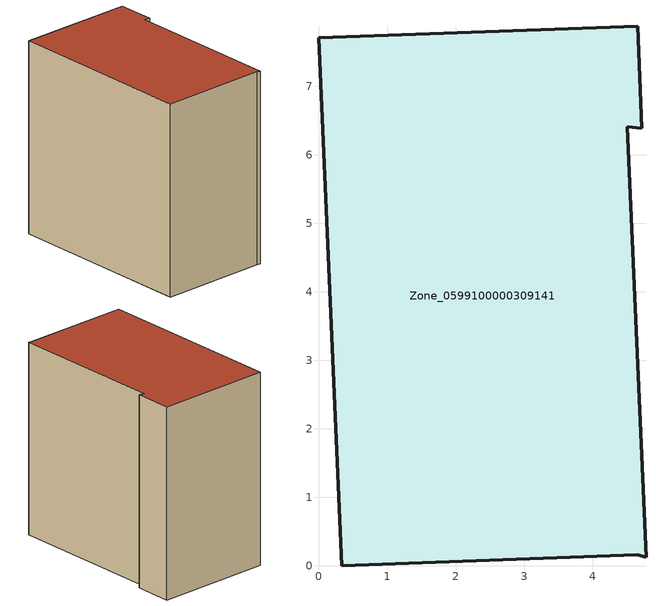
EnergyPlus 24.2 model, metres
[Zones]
Zone_0599100000309141
 floor ground (C_G): 4.66,7.88 4.72,6.39 4.51,6.41 4.78,0.13 4.65,0.16 0.34,0 0,7.71 z0
 wall outside (C_F): 4.72,6.39 4.66,7.88 0,7.71 0.34,0 4.65,0.16 4.78,0.13 4.51,6.41 4.72,6.39 z0:7.81
 roof outside (C_R): 4.78,0.13 4.51,6.41 4.72,6.39 4.66,7.88 0,7.71 0.34,0 4.65,0.16 z7.81
[BUILDING]
Pand.0599100000309141: North Axis=0; Terrain=City; Loads Convergence Tolerance Value=0.04; Temperature Convergence Tolerance Value=0.4; Solar Distribution=FullExterior; Maximum Number of Warmup Days=25; Minimum Number of Warmup Days=1
[Site:Location]
Rotterdam.The.Hague.AP_ZH_NLD Design_Conditions: Latitude=51.96; Longitude=4.45; Time Zone=1; Elevation=-4.5
[SITE:GROUNDTEMPERATURE:BUILDINGSURFACE]
18, 18, 18, 18, 18, 18, 18, 18, 18, 18, 18, 18
[MATERIAL] Thermal Absorptance=0.9; Solar Absorptance=0.7; Visible Absorptance=0.7
Name | Roughness | Thickness | Conductivity | Density | Specific Heat
G.TI.1946 | MediumSmooth | 0.15 | 1 | 540 | 1210
F.TI.1946 | Rough | 0.3 | 0.857143 | 1920 | 840
R.TI.1946 | MediumRough | 0.2 | 0.1 | 1500 | 1000
[CONSTRUCTION]
C_G: G.TI.1946
C_F: F.TI.1946
C_R: R.TI.1946
[ZONE]
Zone_0599100000309141: Type=1; Multiplier=1; Ceiling Height=Autocalculate; Volume=Autocalculate; Floor Area=autocalculate; Part of Total Floor Area=Yes
[ZONEINFILTRATION:DESIGNFLOWRATE]
Infil_Zone_0599100000309141: Zone or ZoneList or Space or SpaceList=Zone_0599100000309141; Schedule=AlwaysOn; Design Flow Rate Calculation Method=Flow/Area; Flow Rate per Floor Area=0.003; Constant Term Coefficient=1; Temperature Term Coefficient=0; Velocity Term Coefficient=0; Velocity Squared Term Coefficient=0
[HVACTEMPLATE:ZONE:IDEALLOADSAIRSYSTEM]
Zone_0599100000309141: Maximum Heating Supply Air Temperature=50; Minimum Cooling Supply Air Temperature=13; Maximum Heating Supply Air Humidity Ratio=0.0156; Minimum Cooling Supply Air Humidity Ratio=0.0077; Heating Limit=NoLimit; Cooling Limit=NoLimit; Dehumidification Control Type=ConstantSensibleHeatRatio; Cooling Sensible Heat Ratio=0.7; Dehumidification Setpoint=60; Humidification Control Type=None; Humidification Setpoint=30; Outdoor Air Method=None; Outdoor Air Flow Rate per Person=0.00944; Outdoor Air Flow Rate per Zone Floor Area=0; Outdoor Air Flow Rate per Zone=0; Demand Controlled Ventilation Type=None; Outdoor Air Economizer Type=NoEconomizer; Heat Recovery Type=None; Sensible Heat Recovery Effectiveness=0.7; Latent Heat Recovery Effectiveness=0.65
[ZONECONTROL:THERMOSTAT]
ThermostatControl_Zone_0599100000309141: Zone or ZoneList=Zone_0599100000309141; Control Type Schedule=DualSetpointControlType; Control 1=Thermostat_Zone_0599100000309141; Temperature Difference Between Cutout And Setpoint=0
[THERMOSTATSETPOINT:DUALSETPOINT]
Thermostat_Zone_0599100000309141: Heating Setpoint Temperature Schedule=HeatingSetpoint_Zone_0599100000309141; Cooling Setpoint Temperature Schedule=CoolingSetpoint_Zone_0599100000309141
[SCHEDULE:COMPACT]
HeatingSetpoint_Zone_0599100000309141: Through: 12/31, For: AllDays, Until: 24:00, 21
CoolingSetpoint_Zone_0599100000309141: Through: 12/31, For: AllDays, Until: 24:00, 24
DualSetpointControlType: Through: 12/31, For: AllDays, Until: 24:00, 4
AlwaysOn: Through: 12/31, For: AllDays, Until: 24:00, 1
